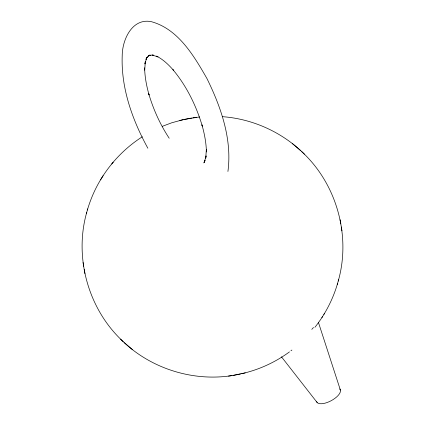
<?xml version="1.0" encoding="UTF-8"?>
<svg xmlns="http://www.w3.org/2000/svg" width="425" height="425" viewBox="0 0 425 425"><rect width="100%" height="100%" fill="white"/><g stroke="black" fill="none" stroke-linecap="round" stroke-linejoin="round"><path stroke-width="0.64" d="M227.922 171.466C232.257 139.203 220.952 106.957 206.879 78.407C193.874 55.739 178.139 28.879 151.141 21.622C131.947 17.935 122.209 39.992 122.203 55.866C121.003 88.352 132.446 120.094 147.857 148.224M86.764 212.245C73.812 257.72 88.432 309.618 123.229 341.636M338.236 281.079C351.188 235.604 336.568 183.701 301.771 151.688M87.391 210.035C92.453 192.482 101.357 176.04 113.247 162.185M314.914 327.303C325.221 314.282 333.014 299.253 337.609 283.289M86.376 213.626L87.709 208.898M337.291 284.426L338.624 279.698M203.718 162.887L205.073 160.358L204.266 162.43L206.104 155.879L205.742 158.158L206.316 149.738L206.407 151.969C206.237 142.773 204.446 133.689 201.955 124.86L202.305 126.113C196.217 105.692 186.633 86.1 172.954 69.679L173.692 70.518C168.773 64.882 163.29 59.527 156.554 56.116L158.036 56.918L152.102 55.016L153.76 55.234L151.125 55.138L148.702 55.59L150.354 55.154L148.197 56.137L149.669 55.069L147.773 56.578L146.142 58.602L147.321 56.971L145.966 59.5L146.774 57.428L144.936 63.978L145.297 61.699L144.723 70.114L144.633 67.888C144.803 77.084 146.593 86.169 149.085 94.998L148.729 93.744C153.367 109.453 160.177 124.567 169.208 138.247M103.116 175.716L100.534 179.855M321.884 317.603L322.623 316.428M323.855 314.431L324.466 313.469M111.69 163.954C120.466 153.414 130.767 144.091 142.375 136.76M290.928 350.79L291.895 350.057M289.457 351.895C275.267 362.307 258.921 369.798 241.751 373.676M162.323 126.326L171.742 122.788L183.249 119.643M184.487 119.367L199.644 116.939M240.513 373.952C198.055 383.764 151.295 370.079 120.61 339.192M179.78 120.424L191.569 118.022M245.22 372.895L233.431 375.302M192.918 117.794L196.525 117.236M228.475 376.088L232.082 375.53M222.572 116.684C253.151 118.91 282.678 132.504 304.39 154.132M292.512 143.687L300.603 150.625M132.488 349.637L124.397 342.699M281.478 356.83L317.172 402.549M318.378 322.24L340.388 390.07M340.096 219.741L340.786 223.869M341.307 227.019L341.939 230.817M83.061 262.507L83.693 266.305M84.214 269.455L84.904 273.583M313.459 327.484A26.483 11.103 -28 0 1 311.796 329.364M339.703 388.981A13.239 5.552 -28 0 1 331.149 400.727A13.239 5.552 -28 0 1 316.572 401.306"/></g></svg>
